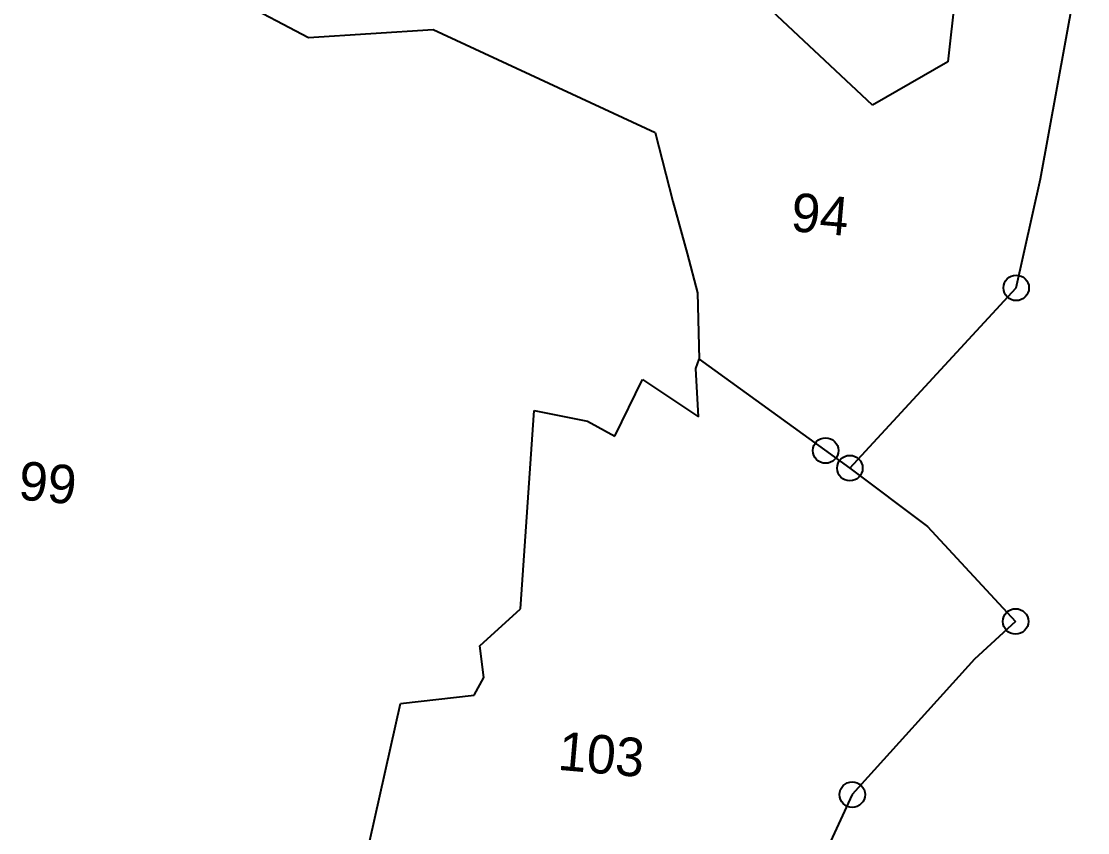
# Model space of a CAD drawing. Header units: metres. Extents: x 333510 to 337908, y 1785719 to 1790014.
# Drawn here: x 336292.5 to 336792.1, y 1787930.7 to 1788310.9 of the extents above; entities that cross this region are included whole.
import ezdxf

# ---------------------------------------------------------------- set-up
doc = ezdxf.new("R2010")
doc.units = ezdxf.units.M
doc.header["$MEASUREMENT"] = 0
doc.layers.add('POLY_PARCEL', color=6, linetype='Continuous')
doc.layers.add('TEXT_PARCEL', color=7, linetype='Continuous')
doc.styles.add('TEXT_MAP', font='', dxfattribs={"height": 0.3})
doc.styles.get('TEXT_MAP').set_extended_font_data('Kruti Dev 050')

msp = doc.modelspace()

# ---------------------------------------------------------------- linework, layer by layer
for centre in [(336758.64, 1788186.04), (336669.33, 1788109.8), (336680.7, 1788101.57), (336758.36, 1788029.71), (336681.83, 1787948.56)]:
    msp.add_circle(centre, 5.98)
at = {"layer": 'POLY_PARCEL'}
for p, q in [((336770.09, 1788237.13), (336792.12, 1788358.63)), ((336691.35, 1788271.64), (336630.3, 1788328.97)), ((336730.76, 1788329.63), (336726.59, 1788291.89)), ((336393.72, 1788320.93), (336427.06, 1788303.32)), ((336427.06, 1788303.32), (336485.39, 1788307.03)), ((336485.39, 1788307.03), (336589.48, 1788258.82)), ((336726.59, 1788291.89), (336691.35, 1788271.64)), ((336589.48, 1788258.82), (336597.73, 1788226.51)), ((336758.64, 1788186.04), (336770.09, 1788237.13)), ((336770.09, 1788237.13), (336770.09, 1788237.13)), ((336597.73, 1788226.51), (336604.45, 1788202.17)), ((336604.45, 1788202.17), (336609.26, 1788183.64)), ((336680.7, 1788101.57), (336758.64, 1788186.04)), ((336609.26, 1788183.64), (336610.14, 1788152.58)), ((336608.54, 1788148.26), (336610.14, 1788152.58)), ((336610.14, 1788152.58), (336680.7, 1788101.57)), ((336609.78, 1788125.52), (336608.54, 1788148.26)), ((336570.6, 1788116.5), (336583.58, 1788143.07)), ((336583.58, 1788143.07), (336609.78, 1788125.52)), ((336526.4, 1788035.6), (336532.83, 1788128.61)), ((336532.83, 1788128.61), (336557.82, 1788123.64)), ((336557.82, 1788123.64), (336570.6, 1788116.5)), ((336680.7, 1788101.57), (336680.7, 1788101.57)), ((336680.7, 1788101.57), (336717.13, 1788074.19)), ((336717.13, 1788074.19), (336758.36, 1788029.71)), ((336507.31, 1788018.35), (336526.4, 1788035.6)), ((336758.36, 1788029.71), (336739.06, 1788011.99)), ((336758.36, 1788029.71), (336758.36, 1788029.71)), ((336509.22, 1788003.4), (336507.31, 1788018.35)), ((336739.06, 1788011.99), (336681.83, 1787948.56)), ((336504.72, 1787995.21), (336509.22, 1788003.4)), ((336470.16, 1787991.33), (336504.72, 1787995.21)), ((336455.71, 1787927.01), (336470.16, 1787991.33)), ((336681.83, 1787948.56), (336652.48, 1787885.05))]:
    msp.add_line(p, q, dxfattribs=at)

# ---------------------------------------------------------------- texts
at = {"layer": 'TEXT_PARCEL', "style": 'TEXT_MAP'}
for s, p in [('94', (336652.62, 1788212.7)), ('99', (336290.71, 1788086.9)), ('103', (336543.44, 1787960.23))]:
    msp.add_text(s, height=18.061, rotation=354.9611, dxfattribs=at).set_placement(p)

doc.saveas('drawing.dxf')
